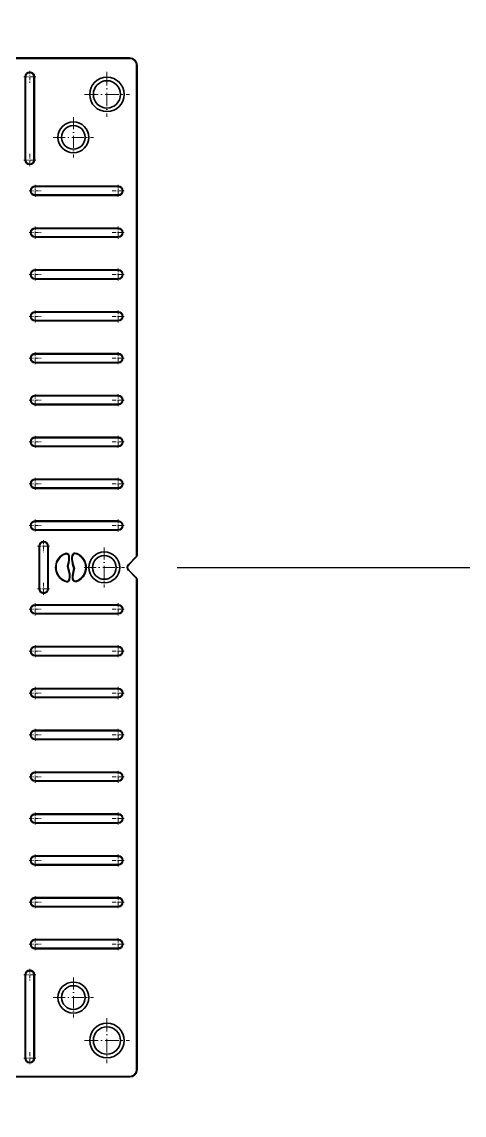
# Model space of a CAD drawing. Header units: inches. Extents: x 258415 to 640093, y 441672 to 945769.
# Drawn here: x 321035.5 to 321157.2, y 470187.3 to 470487.7 of the extents above; entities that cross this region are included whole.
import ezdxf

# ---------------------------------------------------------------- set-up
doc = ezdxf.new("R2010")
doc.units = ezdxf.units.IN
doc.header["$MEASUREMENT"] = 0
doc.linetypes.add('DASHDOT', pattern=[18.5, 12, -3, 0.5, -3])
doc.layers.add('A-DIMESNION-1', color=7, linetype='Continuous')
doc.layers.add('CQ Lighting', color=5, linetype='Continuous', lineweight=0)
doc.layers.add('CQ lighting plan', color=7, linetype='Continuous', lineweight=0)
doc.styles.get("Standard").update_dxf_attribs({"font": 'arial.ttf'})
doc.dimstyles.new('CQ Anno', dxfattribs={"dimscale": 40, "dimtxt": 2.2, "dimasz": 0.75, "dimexe": 1, "dimexo": 0.5, "dimgap": 0.5, "dimtad": 1, "dimrnd": 1, "dimdsep": 46, "dimtxsty": 'Standard', "dimblk": 'x-04-bw-gf-dim-50$0$DIM12', "dimcen": 0.0025, "dimdle": 0.5, "dimclrd": 8, "dimclre": 8, "dimclrt": 2, "dimazin": 2, "dimtfac": 1, "dimtix": 1, "dimtmove": 1, "dimatfit": 0, "dimfxl": 50, "dimtolj": 1, "dimtzin": 0, "dimlwd": -1, "dimarcsym": 1})

# ---------------------------------------------------------------- blocks, each defined once
blk = doc.blocks.new('T.HC0E0.HQ12 top')
at = {"layer": 'CQ Lighting', "color": 1, "lineweight": 35}
for p, q in [((441350.04, 519138.81), (441350.04, 519243.4)), ((441350.16, 519138.81), (441350.16, 519243.4)), ((441629.92, 519243.4), (441629.92, 519138.81)), ((441630.04, 519243.4), (441630.04, 519138.81)), ((441355.19, 519167.59), (441378.08, 519167.59)), ((441355.19, 519167.46), (441378.08, 519167.46)), ((441602, 519167.59), (441624.89, 519167.59)), ((441602, 519167.46), (441624.89, 519167.46)), ((441355.19, 519165.16), (441378.08, 519165.16)), ((441355.19, 519165.04), (441378.08, 519165.04)), ((441385.27, 519141.96), (441385.27, 519164.85)), ((441385.39, 519141.96), (441385.39, 519164.85)), ((441387.69, 519141.96), (441387.69, 519164.85)), ((441387.81, 519141.96), (441387.81, 519164.85)), ((441396.77, 519141.96), (441396.77, 519164.85)), ((441396.89, 519141.96), (441396.89, 519164.85)), ((441399.19, 519141.96), (441399.19, 519164.85)), ((441399.31, 519141.96), (441399.31, 519164.85)), ((441408.27, 519141.96), (441408.27, 519164.85)), ((441408.39, 519141.96), (441408.39, 519164.85)), ((441410.69, 519141.96), (441410.69, 519164.85)), ((441410.81, 519141.96), (441410.81, 519164.85)), ((441419.77, 519141.96), (441419.77, 519164.85)), ((441419.89, 519141.96), (441419.89, 519164.85)), ((441422.19, 519141.96), (441422.19, 519164.85)), ((441422.31, 519141.96), (441422.31, 519164.85)), ((441431.27, 519141.96), (441431.27, 519164.85)), ((441431.39, 519141.96), (441431.39, 519164.85)), ((441433.69, 519141.96), (441433.69, 519164.85)), ((441433.81, 519141.96), (441433.81, 519164.85)), ((441442.77, 519141.96), (441442.77, 519164.85)), ((441442.89, 519141.96), (441442.89, 519164.85)), ((441445.19, 519141.96), (441445.19, 519164.85)), ((441445.31, 519141.96), (441445.31, 519164.85)), ((441454.27, 519141.96), (441454.27, 519164.85)), ((441454.39, 519141.96), (441454.39, 519164.85)), ((441456.69, 519141.96), (441456.69, 519164.85)), ((441456.81, 519141.96), (441456.81, 519164.85)), ((441465.77, 519141.96), (441465.77, 519164.85)), ((441465.89, 519141.96), (441465.89, 519164.85)), ((441468.19, 519141.96), (441468.19, 519164.85)), ((441468.31, 519141.96), (441468.31, 519164.85)), ((441477.27, 519141.96), (441477.27, 519164.85)), ((441477.39, 519141.96), (441477.39, 519164.85)), ((441479.69, 519141.96), (441479.69, 519164.85)), ((441479.81, 519141.96), (441479.81, 519164.85)), ((441500.27, 519141.96), (441500.27, 519164.85)), ((441500.39, 519141.96), (441500.39, 519164.85)), ((441502.69, 519141.96), (441502.69, 519164.85)), ((441502.81, 519141.96), (441502.81, 519164.85)), ((441511.77, 519141.96), (441511.77, 519164.85)), ((441511.89, 519141.96), (441511.89, 519164.85)), ((441514.19, 519141.96), (441514.19, 519164.85)), ((441514.31, 519141.96), (441514.31, 519164.85)), ((441523.27, 519141.96), (441523.27, 519164.85)), ((441523.39, 519141.96), (441523.39, 519164.85)), ((441525.69, 519141.96), (441525.69, 519164.85)), ((441525.81, 519141.96), (441525.81, 519164.85)), ((441534.77, 519141.96), (441534.77, 519164.85)), ((441534.89, 519141.96), (441534.89, 519164.85)), ((441537.19, 519141.96), (441537.19, 519164.85)), ((441537.31, 519141.96), (441537.31, 519164.85)), ((441546.27, 519141.96), (441546.27, 519164.85)), ((441546.39, 519141.96), (441546.39, 519164.85)), ((441548.69, 519141.96), (441548.69, 519164.85)), ((441548.81, 519141.96), (441548.81, 519164.85)), ((441557.77, 519141.96), (441557.77, 519164.85)), ((441557.89, 519141.96), (441557.89, 519164.85)), ((441560.19, 519141.96), (441560.19, 519164.85)), ((441560.31, 519141.96), (441560.31, 519164.85)), ((441569.27, 519141.96), (441569.27, 519164.85)), ((441569.39, 519141.96), (441569.39, 519164.85)), ((441571.69, 519141.96), (441571.69, 519164.85)), ((441571.81, 519141.96), (441571.81, 519164.85)), ((441580.77, 519141.96), (441580.77, 519164.85)), ((441580.89, 519141.96), (441580.89, 519164.85)), ((441583.19, 519141.96), (441583.19, 519164.85)), ((441583.31, 519141.96), (441583.31, 519164.85)), ((441592.27, 519141.96), (441592.27, 519164.85)), ((441592.39, 519141.96), (441592.39, 519164.85)), ((441594.69, 519141.96), (441594.69, 519164.85)), ((441594.81, 519141.96), (441594.81, 519164.85)), ((441602, 519165.16), (441624.89, 519165.16)), ((441602, 519165.04), (441624.89, 519165.04)), ((441486.63, 519136.94), (441352.04, 519136.94)), ((441486.63, 519136.81), (441352.04, 519136.81)), ((441628.04, 519136.94), (441493.45, 519136.94)), ((441628.04, 519136.81), (441493.45, 519136.81))]:
    blk.add_line(p, q, dxfattribs=at)
at = {"layer": 'CQ Lighting', "color": 1, "linetype": 'DASHDOT', "lineweight": 13, "ltscale": 0.082731}
for p, q in [((441356.84, 519166.31), (441353.53, 519166.31)), ((441379.73, 519166.31), (441376.42, 519166.31)), ((441386.54, 519166.51), (441386.54, 519163.2)), ((441398.04, 519166.51), (441398.04, 519163.2)), ((441409.54, 519166.51), (441409.54, 519163.2)), ((441421.04, 519166.51), (441421.04, 519163.2)), ((441432.54, 519166.51), (441432.54, 519163.2)), ((441444.04, 519166.51), (441444.04, 519163.2)), ((441455.54, 519166.51), (441455.54, 519163.2)), ((441467.04, 519166.51), (441467.04, 519163.2)), ((441478.54, 519166.51), (441478.54, 519163.2)), ((441501.54, 519166.51), (441501.54, 519163.2)), ((441513.04, 519166.51), (441513.04, 519163.2)), ((441524.54, 519166.51), (441524.54, 519163.2)), ((441536.04, 519166.51), (441536.04, 519163.2)), ((441547.54, 519166.51), (441547.54, 519163.2)), ((441559.04, 519166.51), (441559.04, 519163.2)), ((441570.54, 519166.51), (441570.54, 519163.2)), ((441582.04, 519166.51), (441582.04, 519163.2)), ((441593.54, 519166.51), (441593.54, 519163.2)), ((441603.66, 519166.31), (441600.35, 519166.31)), ((441626.54, 519166.31), (441623.23, 519166.31)), ((441388.19, 519164.85), (441384.88, 519164.85)), ((441399.69, 519164.85), (441396.38, 519164.85)), ((441411.19, 519164.85), (441407.88, 519164.85)), ((441422.69, 519164.85), (441419.38, 519164.85)), ((441434.19, 519164.85), (441430.88, 519164.85)), ((441445.69, 519164.85), (441442.38, 519164.85)), ((441457.19, 519164.85), (441453.88, 519164.85)), ((441468.69, 519164.85), (441465.38, 519164.85)), ((441480.19, 519164.85), (441476.88, 519164.85)), ((441485.84, 519162.5), (441482.53, 519162.5)), ((441484.19, 519164.16), (441484.19, 519160.85)), ((441497.54, 519162.5), (441494.23, 519162.5)), ((441495.89, 519164.16), (441495.89, 519160.85)), ((441503.19, 519164.85), (441499.88, 519164.85)), ((441514.69, 519164.85), (441511.38, 519164.85)), ((441526.19, 519164.85), (441522.88, 519164.85)), ((441537.69, 519164.85), (441534.38, 519164.85)), ((441549.19, 519164.85), (441545.88, 519164.85)), ((441560.69, 519164.85), (441557.38, 519164.85)), ((441572.19, 519164.85), (441568.88, 519164.85)), ((441583.69, 519164.85), (441580.38, 519164.85)), ((441388.19, 519141.96), (441384.88, 519141.96)), ((441399.69, 519141.96), (441396.38, 519141.96)), ((441411.19, 519141.96), (441407.88, 519141.96)), ((441422.69, 519141.96), (441419.38, 519141.96)), ((441434.19, 519141.96), (441430.88, 519141.96)), ((441445.69, 519141.96), (441442.38, 519141.96)), ((441457.19, 519141.96), (441453.88, 519141.96)), ((441468.69, 519141.96), (441465.38, 519141.96)), ((441480.19, 519141.96), (441476.88, 519141.96)), ((441503.19, 519141.96), (441499.88, 519141.96)), ((441514.69, 519141.96), (441511.38, 519141.96)), ((441526.19, 519141.96), (441522.88, 519141.96)), ((441537.69, 519141.96), (441534.38, 519141.96)), ((441549.19, 519141.96), (441545.88, 519141.96)), ((441560.69, 519141.96), (441557.38, 519141.96)), ((441572.19, 519141.96), (441568.88, 519141.96)), ((441583.69, 519141.96), (441580.38, 519141.96))]:
    blk.add_line(p, q, dxfattribs=at)
at = {"layer": 'CQ Lighting', "color": 1, "linetype": 'DASHDOT', "lineweight": 13, "ltscale": 0.08273}
for p, q in [((441355.19, 519167.97), (441355.19, 519164.66)), ((441378.08, 519167.97), (441378.08, 519164.66)), ((441602, 519167.97), (441602, 519164.66)), ((441624.89, 519167.97), (441624.89, 519164.66))]:
    blk.add_line(p, q, dxfattribs=at)
at = {"layer": 'CQ Lighting', "color": 1, "lineweight": 13, "ltscale": 0.003069}
for p, q in [((441355.19, 519167.59), (441355.19, 519167.46)), ((441378.08, 519167.59), (441378.08, 519167.46)), ((441602, 519167.59), (441602, 519167.46)), ((441624.89, 519167.59), (441624.89, 519167.46)), ((441355.19, 519165.04), (441355.19, 519165.16)), ((441378.08, 519165.04), (441378.08, 519165.16)), ((441385.27, 519164.85), (441385.39, 519164.85)), ((441387.81, 519164.85), (441387.69, 519164.85)), ((441396.77, 519164.85), (441396.89, 519164.85)), ((441399.31, 519164.85), (441399.19, 519164.85)), ((441408.27, 519164.85), (441408.39, 519164.85)), ((441410.81, 519164.85), (441410.69, 519164.85)), ((441419.77, 519164.85), (441419.89, 519164.85)), ((441422.31, 519164.85), (441422.19, 519164.85)), ((441431.27, 519164.85), (441431.39, 519164.85)), ((441433.81, 519164.85), (441433.69, 519164.85)), ((441442.77, 519164.85), (441442.89, 519164.85)), ((441445.31, 519164.85), (441445.19, 519164.85)), ((441484.19, 519163.77), (441484.19, 519163.65)), ((441495.89, 519163.77), (441495.89, 519163.65)), ((441602, 519165.04), (441602, 519165.16)), ((441624.89, 519165.04), (441624.89, 519165.16)), ((441484.19, 519161.23), (441484.19, 519161.35)), ((441490.04, 519159.2), (441490.04, 519159.08)), ((441495.89, 519161.23), (441495.89, 519161.35)), ((441493.9, 519156.51), (441493.78, 519156.47)), ((441486.08, 519156.14), (441486.2, 519156.12)), ((441486.18, 519153.49), (441486.3, 519153.53)), ((441486.21, 519155.68), (441486.3, 519155.77)), ((441486.8, 519155.34), (441486.83, 519155.46)), ((441493.05, 519155.45), (441493.04, 519155.57)), ((441385.27, 519141.96), (441385.39, 519141.96)), ((441387.81, 519141.96), (441387.69, 519141.96)), ((441396.77, 519141.96), (441396.89, 519141.96)), ((441399.31, 519141.96), (441399.19, 519141.96)), ((441408.27, 519141.96), (441408.39, 519141.96)), ((441410.81, 519141.96), (441410.69, 519141.96)), ((441419.77, 519141.96), (441419.89, 519141.96)), ((441422.31, 519141.96), (441422.19, 519141.96)), ((441431.27, 519141.96), (441431.39, 519141.96)), ((441433.81, 519141.96), (441433.69, 519141.96)), ((441442.77, 519141.96), (441442.89, 519141.96)), ((441445.31, 519141.96), (441445.19, 519141.96)), ((441489.25, 519139.19), (441489.33, 519139.11)), ((441490.83, 519139.19), (441490.75, 519139.11)), ((441629.92, 519138.81), (441630.04, 519138.81)), ((441487.25, 519137.19), (441487.33, 519137.11)), ((441492.83, 519137.19), (441492.75, 519137.11))]:
    blk.add_line(p, q, dxfattribs=at)
at = {"layer": 'CQ Lighting', "color": 1, "lineweight": 13, "ltscale": 0.00307}
for p, q in [((441454.27, 519164.85), (441454.39, 519164.85)), ((441456.81, 519164.85), (441456.69, 519164.85)), ((441465.77, 519164.85), (441465.89, 519164.85)), ((441468.31, 519164.85), (441468.19, 519164.85)), ((441477.27, 519164.85), (441477.39, 519164.85)), ((441479.81, 519164.85), (441479.69, 519164.85)), ((441500.27, 519164.85), (441500.39, 519164.85)), ((441502.81, 519164.85), (441502.69, 519164.85)), ((441511.77, 519164.85), (441511.89, 519164.85)), ((441514.31, 519164.85), (441514.19, 519164.85)), ((441523.27, 519164.85), (441523.39, 519164.85)), ((441525.81, 519164.85), (441525.69, 519164.85)), ((441534.77, 519164.85), (441534.89, 519164.85)), ((441537.31, 519164.85), (441537.19, 519164.85)), ((441546.27, 519164.85), (441546.39, 519164.85)), ((441548.81, 519164.85), (441548.69, 519164.85)), ((441557.77, 519164.85), (441557.89, 519164.85)), ((441560.31, 519164.85), (441560.19, 519164.85)), ((441569.27, 519164.85), (441569.39, 519164.85)), ((441571.81, 519164.85), (441571.69, 519164.85)), ((441580.77, 519164.85), (441580.89, 519164.85)), ((441583.31, 519164.85), (441583.19, 519164.85)), ((441592.27, 519164.85), (441592.39, 519164.85)), ((441594.81, 519164.85), (441594.69, 519164.85)), ((441486.8, 519154.53), (441486.82, 519154.41)), ((441487.03, 519154.55), (441487.04, 519154.43)), ((441493.28, 519154.66), (441493.25, 519154.54)), ((441493.28, 519155.47), (441493.26, 519155.59)), ((441493.87, 519154.32), (441493.78, 519154.23)), ((441494, 519153.86), (441493.88, 519153.88)), ((441490.03, 519150.8), (441490.03, 519150.92)), ((441454.27, 519141.96), (441454.39, 519141.96)), ((441456.81, 519141.96), (441456.69, 519141.96)), ((441465.77, 519141.96), (441465.89, 519141.96)), ((441468.31, 519141.96), (441468.19, 519141.96)), ((441477.27, 519141.96), (441477.39, 519141.96)), ((441479.81, 519141.96), (441479.69, 519141.96)), ((441500.27, 519141.96), (441500.39, 519141.96)), ((441502.81, 519141.96), (441502.69, 519141.96)), ((441511.77, 519141.96), (441511.89, 519141.96)), ((441514.31, 519141.96), (441514.19, 519141.96)), ((441523.27, 519141.96), (441523.39, 519141.96)), ((441525.81, 519141.96), (441525.69, 519141.96)), ((441534.77, 519141.96), (441534.89, 519141.96)), ((441537.31, 519141.96), (441537.19, 519141.96)), ((441546.27, 519141.96), (441546.39, 519141.96)), ((441548.81, 519141.96), (441548.69, 519141.96)), ((441557.77, 519141.96), (441557.89, 519141.96)), ((441560.31, 519141.96), (441560.19, 519141.96)), ((441569.27, 519141.96), (441569.39, 519141.96)), ((441571.81, 519141.96), (441571.69, 519141.96)), ((441580.77, 519141.96), (441580.89, 519141.96)), ((441583.31, 519141.96), (441583.19, 519141.96)), ((441592.27, 519141.96), (441592.39, 519141.96)), ((441594.81, 519141.96), (441594.69, 519141.96)), ((441350.16, 519138.81), (441350.04, 519138.81)), ((441352.04, 519136.94), (441352.04, 519136.81)), ((441486.63, 519136.94), (441486.63, 519136.81)), ((441493.45, 519136.94), (441493.45, 519136.81)), ((441628.04, 519136.94), (441628.04, 519136.81))]:
    blk.add_line(p, q, dxfattribs=at)
at = {"layer": 'CQ Lighting', "color": 1, "lineweight": 35, "ltscale": 0.2925}
for p, q in [((441484.19, 519163.77), (441495.89, 519163.77)), ((441495.89, 519163.65), (441484.19, 519163.65)), ((441495.89, 519161.35), (441484.19, 519161.35)), ((441484.19, 519161.23), (441495.89, 519161.23))]:
    blk.add_line(p, q, dxfattribs=at)
at = {"layer": 'CQ Lighting', "color": 1, "linetype": 'DASHDOT', "lineweight": 13, "ltscale": 0.082732}
for p, q in [((441595.19, 519164.85), (441591.88, 519164.85)), ((441386.54, 519143.62), (441386.54, 519140.31)), ((441398.04, 519143.62), (441398.04, 519140.31)), ((441409.54, 519143.62), (441409.54, 519140.31)), ((441421.04, 519143.62), (441421.04, 519140.31)), ((441432.54, 519143.62), (441432.54, 519140.31)), ((441444.04, 519143.62), (441444.04, 519140.31)), ((441455.54, 519143.62), (441455.54, 519140.31)), ((441467.04, 519143.62), (441467.04, 519140.31)), ((441478.54, 519143.62), (441478.54, 519140.31)), ((441501.54, 519143.62), (441501.54, 519140.31)), ((441513.04, 519143.62), (441513.04, 519140.31)), ((441524.54, 519143.62), (441524.54, 519140.31)), ((441536.04, 519143.62), (441536.04, 519140.31)), ((441547.54, 519143.62), (441547.54, 519140.31)), ((441559.04, 519143.62), (441559.04, 519140.31)), ((441570.54, 519143.62), (441570.54, 519140.31)), ((441582.04, 519143.62), (441582.04, 519140.31)), ((441595.19, 519141.96), (441591.88, 519141.96)), ((441593.54, 519143.62), (441593.54, 519140.31))]:
    blk.add_line(p, q, dxfattribs=at)
at = {"layer": 'CQ Lighting', "color": 1, "linetype": 'DASHDOT', "lineweight": 13, "ltscale": 0.27625}
for p, q in [((441371.85, 519159.85), (441371.85, 519148.8)), ((441608.23, 519159.85), (441608.23, 519148.8)), ((441377.38, 519154.32), (441366.33, 519154.32)), ((441613.75, 519154.32), (441602.7, 519154.32)), ((441490.04, 519151.34), (441490.04, 519140.29)), ((441495.56, 519145.81), (441484.51, 519145.81))]:
    blk.add_line(p, q, dxfattribs=at)
at = {"layer": 'CQ Lighting', "color": 1, "lineweight": 35, "ltscale": 0.003193}
blk.add_line((441489.73, 519154.04), (441489.73, 519154.17), dxfattribs=at)
at = {"layer": 'CQ Lighting', "color": 1, "lineweight": 35, "ltscale": 0.003194}
blk.add_line((441490.35, 519155.96), (441490.35, 519155.83), dxfattribs=at)
at = {"layer": 'CQ Lighting', "color": 1, "linetype": 'DASHDOT', "lineweight": 13, "ltscale": 0.308749}
for p, q in [((441360.04, 519151.25), (441360.04, 519138.9)), ((441620.04, 519151.25), (441620.04, 519138.9))]:
    blk.add_line(p, q, dxfattribs=at)
at = {"layer": 'CQ Lighting', "color": 1, "linetype": 'DASHDOT', "lineweight": 13, "ltscale": 0.30875}
blk.add_line((441366.21, 519145.08), (441353.86, 519145.08), dxfattribs=at)
at = {"layer": 'CQ Lighting', "color": 1, "linetype": 'DASHDOT', "lineweight": 13, "ltscale": 0.308751}
blk.add_line((441626.21, 519145.08), (441613.86, 519145.08), dxfattribs=at)
at = {"layer": 'CQ Lighting', "color": 1, "lineweight": 35, "ltscale": 0.070711}
for p, q in [((441487.25, 519137.19), (441489.25, 519139.19)), ((441487.33, 519137.11), (441489.33, 519139.11)), ((441492.75, 519137.11), (441490.75, 519139.11)), ((441492.83, 519137.19), (441490.83, 519139.19))]:
    blk.add_line(p, q, dxfattribs=at)
at = {"layer": 'CQ Lighting', "color": 1, "lineweight": 35}
for points in [[(441486.08, 519156.14), (441486.23, 519156.66), (441486.46, 519157.15), (441486.68, 519157.49), (441486.93, 519157.8), (441487.22, 519158.09), (441487.54, 519158.36), (441487.99, 519158.65), (441488.47, 519158.89), (441488.98, 519159.06), (441489.51, 519159.17), (441490.04, 519159.2)], [(441490.04, 519159.2), (441490.52, 519159.18), (441490.99, 519159.09), (441491.48, 519158.95), (441491.94, 519158.74), (441492.58, 519158.34), (441493.13, 519157.82), (441493.44, 519157.42), (441493.7, 519156.98), (441493.9, 519156.51)], [(441486.2, 519156.12), (441486.3, 519156.47), (441486.43, 519156.81), (441486.61, 519157.15), (441486.82, 519157.47), (441487.32, 519158.02), (441487.92, 519158.47), (441488.59, 519158.8), (441489.3, 519159.01), (441490.04, 519159.08)], [(441490.04, 519159.08), (441490.77, 519159.02), (441491.45, 519158.83), (441492.07, 519158.53), (441492.63, 519158.13), (441493.11, 519157.65), (441493.5, 519157.09), (441493.78, 519156.47)], [(441490.03, 519150.8), (441489.56, 519150.82), (441489.08, 519150.91), (441488.6, 519151.05), (441488.14, 519151.26), (441487.5, 519151.66), (441486.95, 519152.18), (441486.64, 519152.58), (441486.38, 519153.02), (441486.18, 519153.49)], [(441486.8, 519155.34), (441486.57, 519155.43), (441486.36, 519155.55), (441486.21, 519155.68)], [(441486.83, 519155.46), (441486.53, 519155.59), (441486.3, 519155.77)], [(441490.03, 519150.92), (441489.31, 519150.98), (441488.63, 519151.17), (441488.01, 519151.47), (441487.45, 519151.87), (441486.97, 519152.35), (441486.58, 519152.91), (441486.3, 519153.53)], [(441490.35, 519155.83), (441489, 519155.46), (441488.28, 519155.31), (441487.91, 519155.26), (441487.33, 519155.25), (441486.8, 519155.34)], [(441490.35, 519155.96), (441489.22, 519155.64), (441488.67, 519155.51), (441487.88, 519155.38), (441487.33, 519155.37), (441486.83, 519155.46)], [(441487.03, 519154.55), (441487.33, 519154.56), (441487.94, 519154.53), (441488.81, 519154.4), (441489.73, 519154.17)], [(441487.04, 519154.43), (441487.53, 519154.43), (441488.03, 519154.4), (441488.67, 519154.3), (441489.73, 519154.04)], [(441489.73, 519154.17), (441491.08, 519154.54), (441491.8, 519154.69), (441492.17, 519154.74), (441492.75, 519154.75), (441493.28, 519154.66)], [(441489.73, 519154.04), (441490.86, 519154.36), (441491.41, 519154.49), (441492.2, 519154.62), (441492.75, 519154.63), (441493.25, 519154.54)], [(441493.88, 519153.88), (441493.78, 519153.53), (441493.65, 519153.19), (441493.47, 519152.85), (441493.26, 519152.53), (441492.76, 519151.98), (441492.16, 519151.53), (441491.49, 519151.2), (441490.77, 519150.99), (441490.03, 519150.92)], [(441494, 519153.86), (441493.85, 519153.34), (441493.62, 519152.85), (441493.4, 519152.51), (441493.15, 519152.2), (441492.86, 519151.91), (441492.54, 519151.64), (441492.09, 519151.35), (441491.61, 519151.11), (441491.1, 519150.94), (441490.57, 519150.83), (441490.03, 519150.8)], [(441493.04, 519155.57), (441492.55, 519155.57), (441492.05, 519155.6), (441491.41, 519155.7), (441490.35, 519155.96)], [(441493.05, 519155.45), (441492.75, 519155.44), (441492.14, 519155.47), (441491.27, 519155.6), (441490.35, 519155.83)], [(441493.25, 519154.54), (441493.55, 519154.41), (441493.78, 519154.23)], [(441493.28, 519154.66), (441493.51, 519154.57), (441493.72, 519154.45), (441493.87, 519154.32)]]:
    blk.add_lwpolyline(points, dxfattribs=at)
for centre, radius in [((441371.85, 519154.32), 4.25), ((441371.85, 519154.32), 3.25), ((441608.23, 519154.32), 4.25), ((441608.23, 519154.32), 3.25), ((441360.04, 519145.08), 4.75), ((441360.04, 519145.08), 3.75), ((441490.04, 519145.81), 4.25), ((441490.04, 519145.81), 3.25), ((441620.04, 519145.08), 4.75), ((441620.04, 519145.08), 3.75)]:
    blk.add_circle(centre, radius, dxfattribs=at)
for centre, radius, start, end in [((441355.19, 519166.31), 1.27, 90, 270), ((441355.19, 519166.31), 1.15, 90, 270), ((441378.08, 519166.31), 1.27, 270, 90), ((441378.08, 519166.31), 1.15, 270, 90), ((441386.54, 519164.85), 1.27, 0, 180), ((441386.54, 519164.85), 1.15, 0, 180), ((441398.04, 519164.85), 1.27, 0, 180), ((441398.04, 519164.85), 1.15, 0, 180), ((441409.54, 519164.85), 1.27, 0, 180), ((441409.54, 519164.85), 1.15, 0, 180), ((441421.04, 519164.85), 1.27, 0, 180), ((441421.04, 519164.85), 1.15, 0, 180), ((441432.54, 519164.85), 1.27, 0, 180), ((441432.54, 519164.85), 1.15, 0, 180), ((441444.04, 519164.85), 1.27, 0, 180), ((441444.04, 519164.85), 1.15, 0, 180), ((441455.54, 519164.85), 1.27, 0, 180), ((441455.54, 519164.85), 1.15, 0, 180), ((441467.04, 519164.85), 1.27, 0, 180), ((441467.04, 519164.85), 1.15, 0, 180), ((441478.54, 519164.85), 1.27, 0, 180), ((441478.54, 519164.85), 1.15, 0, 180), ((441501.54, 519164.85), 1.27, 0, 180), ((441501.54, 519164.85), 1.15, 0, 180), ((441513.04, 519164.85), 1.27, 0, 180), ((441513.04, 519164.85), 1.15, 0, 180), ((441524.54, 519164.85), 1.27, 0, 180), ((441524.54, 519164.85), 1.15, 0, 180), ((441536.04, 519164.85), 1.27, 0, 180), ((441536.04, 519164.85), 1.15, 0, 180), ((441547.54, 519164.85), 1.27, 0, 180), ((441547.54, 519164.85), 1.15, 0, 180), ((441559.04, 519164.85), 1.27, 0, 180), ((441559.04, 519164.85), 1.15, 0, 180), ((441570.54, 519164.85), 1.27, 0, 180), ((441570.54, 519164.85), 1.15, 0, 180), ((441582.04, 519164.85), 1.27, 0, 180), ((441582.04, 519164.85), 1.15, 0, 180), ((441593.54, 519164.85), 1.27, 0, 180), ((441593.54, 519164.85), 1.15, 0, 180), ((441602, 519166.31), 1.27, 90, 270), ((441602, 519166.31), 1.15, 90, 270), ((441624.89, 519166.31), 1.27, 270, 90), ((441624.89, 519166.31), 1.15, 270, 90), ((441484.19, 519162.5), 1.27, 90, 270), ((441484.19, 519162.5), 1.15, 90, 270), ((441495.89, 519162.5), 1.27, 270, 90), ((441495.89, 519162.5), 1.15, 270, 90), ((441493.15, 519156.25), 0.663, 279.0209, 19.2736), ((441493.15, 519156.25), 0.786, 279.0209, 19.2736), ((441486.59, 519156.04), 0.519, 168.0869, 223.4794), ((441486.92, 519153.75), 0.786, 99.0209, 199.2736), ((441486.59, 519156.04), 0.396, 168.0869, 223.4794), ((441486.92, 519153.75), 0.663, 99.0209, 199.2736), ((441487.18, 519152.12), 2.43, 93.3947, 98.8677), ((441487.17, 519152.15), 2.28, 93.2376, 98.7854), ((441492.91, 519157.85), 2.28, 273.2376, 278.7854), ((441492.9, 519157.88), 2.43, 273.3947, 278.8677), ((441493.49, 519153.96), 0.396, 348.0869, 43.4794), ((441493.49, 519153.96), 0.519, 348.0869, 43.4794), ((441386.54, 519141.96), 1.27, 180, 0), ((441386.54, 519141.96), 1.15, 180, 0), ((441398.04, 519141.96), 1.27, 180, 0), ((441398.04, 519141.96), 1.15, 180, 0), ((441409.54, 519141.96), 1.27, 180, 0), ((441409.54, 519141.96), 1.15, 180, 0), ((441421.04, 519141.96), 1.27, 180, 0), ((441421.04, 519141.96), 1.15, 180, 0), ((441432.54, 519141.96), 1.27, 180, 0), ((441432.54, 519141.96), 1.15, 180, 0), ((441444.04, 519141.96), 1.27, 180, 0), ((441444.04, 519141.96), 1.15, 180, 0), ((441455.54, 519141.96), 1.27, 180, 0), ((441455.54, 519141.96), 1.15, 180, 0), ((441467.04, 519141.96), 1.27, 180, 0), ((441467.04, 519141.96), 1.15, 180, 0), ((441478.54, 519141.96), 1.27, 180, 0), ((441478.54, 519141.96), 1.15, 180, 0), ((441501.54, 519141.96), 1.27, 180, 0), ((441501.54, 519141.96), 1.15, 180, 0), ((441513.04, 519141.96), 1.27, 180, 0), ((441513.04, 519141.96), 1.15, 180, 0), ((441524.54, 519141.96), 1.27, 180, 0), ((441524.54, 519141.96), 1.15, 180, 0), ((441536.04, 519141.96), 1.27, 180, 0), ((441536.04, 519141.96), 1.15, 180, 0), ((441547.54, 519141.96), 1.27, 180, 0), ((441547.54, 519141.96), 1.15, 180, 0), ((441559.04, 519141.96), 1.27, 180, 0), ((441559.04, 519141.96), 1.15, 180, 0), ((441570.54, 519141.96), 1.27, 180, 0), ((441570.54, 519141.96), 1.15, 180, 0), ((441582.04, 519141.96), 1.27, 180, 0), ((441582.04, 519141.96), 1.15, 180, 0), ((441593.54, 519141.96), 1.27, 180, 0), ((441593.54, 519141.96), 1.15, 180, 0), ((441352.04, 519138.81), 2, 180, 270), ((441352.04, 519138.81), 1.88, 180, 270), ((441490.04, 519138.4), 1.12, 45, 135), ((441490.04, 519138.4), 1, 45, 135), ((441628.04, 519138.81), 2, 270, 0), ((441628.04, 519138.81), 1.88, 270, 0), ((441486.63, 519137.81), 0.877, 270, 315), ((441486.63, 519137.81), 1, 270, 315), ((441493.45, 519137.81), 1, 225, 270), ((441493.45, 519137.81), 0.877, 225, 270)]:
    blk.add_arc(centre, radius, start, end, dxfattribs=at)
blk = doc.blocks.new('x-04-bw-gf-dim-50$0$DIM12')
blk.add_line((0, -1), (0, 1))
at = {"color": 8}
blk.add_line((-1, 0), (1, 0), dxfattribs=at)
blk.add_circle((0, 0), 0.5)
blk = doc.blocks.new('*D288')
at = {"layer": 'A-DIMESNION-1', "color": 8, "lineweight": -2, "ltscale": 0.05, "transparency": 16777216}
for p, q in [((321045.49, 471333.45), (321402.35, 471333.45)), ((321078.22, 470337.81), (321402.35, 470337.81))]:
    blk.add_line(p, q, dxfattribs=at)
at = {"layer": 'A-DIMESNION-1', "color": 8, "ltscale": 0.05, "transparency": 16777216}
blk.add_line((321362.35, 471313.45), (321362.35, 470357.81), dxfattribs=at)
at = {"layer": 'Defpoints', "color": 0, "linetype": 'Continuous', "ltscale": 0.05, "transparency": 16777216}
for p in [(321025.49, 471333.45, -612.86), (321058.22, 470337.81), (321362.35, 470337.81)]:
    blk.add_point(p, dxfattribs=at)
at = {"layer": 'A-DIMESNION-1', "color": 8, "linetype": 'Continuous', "ltscale": 0.05, "transparency": 16777216, "xscale": 20, "yscale": 20, "zscale": 20}
for p, rotation in [((321362.35, 471333.45), 90), ((321362.35, 470337.81), 270)]:
    blk.add_blockref('x-04-bw-gf-dim-50$0$DIM12', p, dxfattribs=dict(at, rotation=rotation))
at = {"layer": 'A-DIMESNION-1', "color": 2, "linetype": 'Continuous', "ltscale": 0.05, "transparency": 16777216, "insert": (321333.89, 470835.63), "char_height": 44, "attachment_point": 5, "rotation": 90}
blk.add_mtext('\\A1;996', dxfattribs=at)
blk = doc.blocks.new('*D311')
at = {"layer": 'A-DIMESNION-1', "color": 8, "lineweight": -2, "ltscale": 0.05, "transparency": 16777216}
for p, q in [((321078.22, 470337.81), (321402.35, 470337.81)), ((321125.73, 468757.44), (321402.35, 468757.44))]:
    blk.add_line(p, q, dxfattribs=at)
at = {"layer": 'A-DIMESNION-1', "color": 8, "ltscale": 0.05, "transparency": 16777216}
blk.add_line((321362.35, 468777.44), (321362.35, 470317.81), dxfattribs=at)
at = {"layer": 'Defpoints', "color": 0, "linetype": 'Continuous', "ltscale": 0.05, "transparency": 16777216}
for p in [(321058.22, 470337.81), (321362.35, 470337.81), (321105.73, 468757.44)]:
    blk.add_point(p, dxfattribs=at)
at = {"layer": 'A-DIMESNION-1', "color": 8, "linetype": 'Continuous', "ltscale": 0.05, "transparency": 16777216, "xscale": 20, "yscale": 20, "zscale": 20}
for p, rotation in [((321362.35, 470337.81), 90), ((321362.35, 468757.44), 270)]:
    blk.add_blockref('x-04-bw-gf-dim-50$0$DIM12', p, dxfattribs=dict(at, rotation=rotation))
at = {"layer": 'A-DIMESNION-1', "color": 2, "linetype": 'Continuous', "ltscale": 0.05, "transparency": 16777216, "insert": (321333.89, 469547.63), "char_height": 44, "attachment_point": 5, "rotation": 90}
blk.add_mtext('\\A1;1580', dxfattribs=at)
blk = doc.blocks.new('*D317')
at = {"layer": 'A-DIMESNION-1', "color": 8, "lineweight": -2, "ltscale": 0.05, "transparency": 16777216}
for p, q in [((321701.45, 470189.09), (321701.45, 469945.73)), ((320957.22, 470177.27), (320957.22, 469945.73))]:
    blk.add_line(p, q, dxfattribs=at)
at = {"layer": 'A-DIMESNION-1', "color": 8, "ltscale": 0.05, "transparency": 16777216}
blk.add_line((320977.22, 469985.73), (321681.45, 469985.73), dxfattribs=at)
at = {"layer": 'Defpoints', "color": 0, "linetype": 'Continuous', "ltscale": 0.05, "transparency": 16777216}
for p in [(321701.45, 470209.09, 0), (320957.22, 470197.27), (321701.45, 469985.73)]:
    blk.add_point(p, dxfattribs=at)
at = {"layer": 'A-DIMESNION-1', "color": 8, "linetype": 'Continuous', "ltscale": 0.05, "transparency": 16777216, "xscale": 20, "yscale": 20, "zscale": 20, "rotation": 180}
blk.add_blockref('x-04-bw-gf-dim-50$0$DIM12', (320957.22, 469985.73), dxfattribs=at)
at = {"layer": 'A-DIMESNION-1', "color": 8, "linetype": 'Continuous', "ltscale": 0.05, "transparency": 16777216, "xscale": 20, "yscale": 20, "zscale": 20}
blk.add_blockref('x-04-bw-gf-dim-50$0$DIM12', (321701.45, 469985.73), dxfattribs=at)
at = {"layer": 'A-DIMESNION-1', "color": 2, "linetype": 'Continuous', "ltscale": 0.05, "transparency": 16777216, "insert": (321329.34, 470013.73), "char_height": 44, "attachment_point": 5}
blk.add_mtext('\\A1;744', dxfattribs=at)

msp = doc.modelspace()

# ---------------------------------------------------------------- block references
at = {"layer": 'CQ lighting plan', "rotation": 90}
msp.add_blockref('T.HC0E0.HQ12 top', (840204.035, 28847.769, 0), dxfattribs=at)

# ---------------------------------------------------------------- dimensions: what is measured, and where the dimension line sits
at = {"layer": 'A-DIMESNION-1', "color": 64, "linetype": 'Continuous', "ltscale": 0.05}
for base, p1, p2, angle, picture, middle in [((321362.3528, 470337.8084), (321025.4903, 471333.4526, -612.864), (321058.2203, 470337.8084), 90, '*D288', (321333.8876, 470835.6305)), ((321362.3528, 470337.8084), (321105.7305, 468757.4432), (321058.2203, 470337.8084), 270, '*D311', (321333.8876, 469547.6258)), ((321701.454, 469985.729), (320957.22, 470197.269), (321701.454, 470209.094, 0), 180, '*D317', (321329.337, 470013.729))]:
    dim = msp.add_linear_dim(base=base, p1=p1, p2=p2, angle=angle, dimstyle='CQ Anno', override={"dimscale": 0, "dimasz": 1, "dimexe": 2, "dimexo": 1, "dimgap": 0.3, "dimcen": 0.005}, dxfattribs=at)
    dim.commit()
    dim.dimension.update_dxf_attribs({"geometry": picture, "text_midpoint": middle})

doc.saveas('drawing.dxf')
